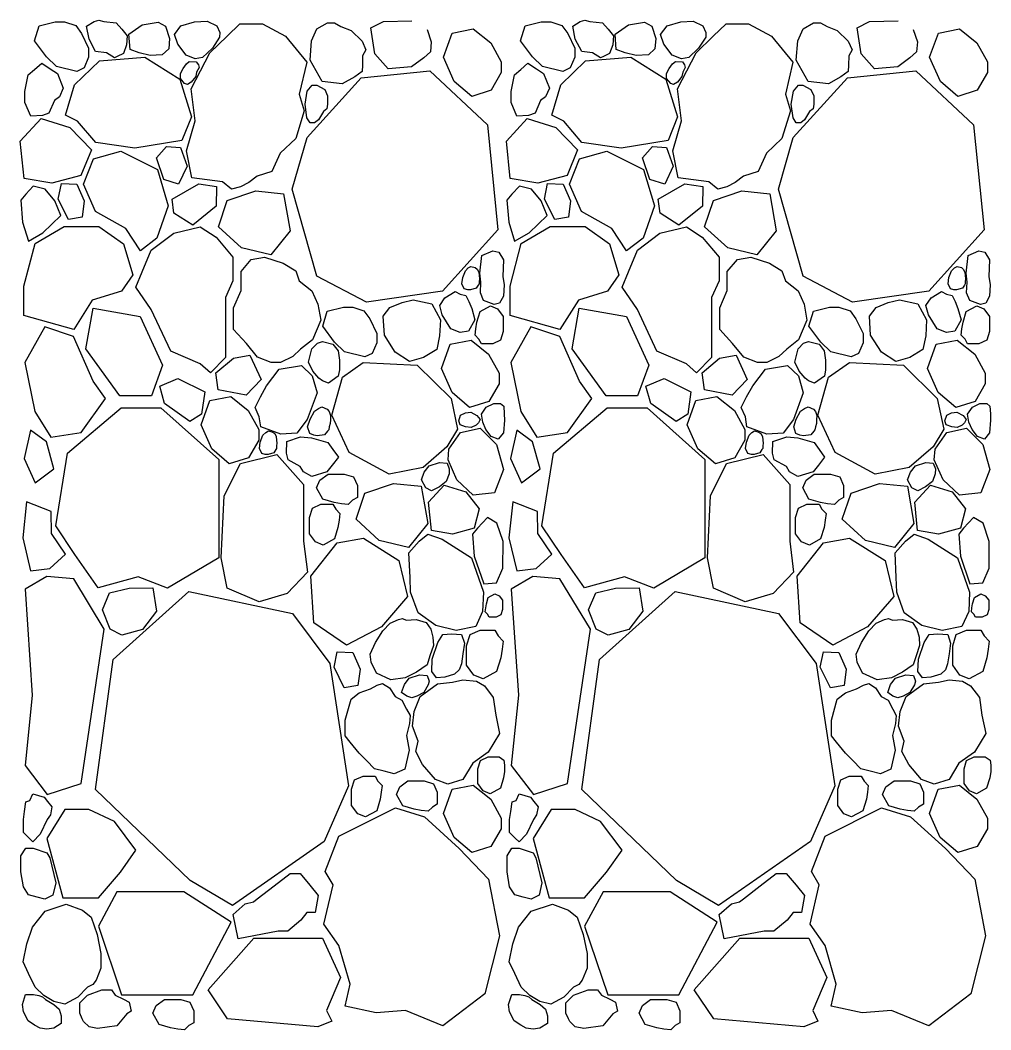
# Model space of a CAD drawing. Header units: millimetres. Extents: x 10227 to 13232, y 2 to 9351.
# Drawn here: x 11567.3 to 11743.4, y 581.3 to 764.6 of the extents above; entities that cross this region are included whole.
import ezdxf

# ---------------------------------------------------------------- set-up
doc = ezdxf.new("R2010")
doc.units = ezdxf.units.MM
doc.layers.add('RETINO', color=20, linetype='Continuous')

msp = doc.modelspace()

# ---------------------------------------------------------------- linework, layer by layer
at = {"layer": 'RETINO'}
for points in [[(11577.57, 755.27), (11573.87, 756.14), (11572.07, 757.9), (11569.9, 760.82), (11570.73, 763.55), (11573.64, 764.26), (11575.35, 764.26), (11577.38, 763.6), (11578.45, 762.15), (11579.73, 759.5), (11579.73, 757.82), (11578.89, 755.89), (11577.57, 755.27)], [(11582.96, 758.63), (11580.99, 758.87), (11579.82, 761.14), (11579.34, 763.48), (11580.71, 764.32), (11581.55, 764.56), (11582.49, 764.3), (11584.75, 764.06), (11585.76, 762.92), (11586.75, 761.72), (11586.61, 760.08), (11586.05, 758.5), (11584.92, 757.97), (11584.42, 757.75), (11582.96, 758.63)], [(11602.18, 759.47), (11600.42, 757.79), (11599.07, 757.53), (11597.4, 758.24), (11595.9, 760.2), (11595.29, 761.96), (11596.47, 763.53), (11598.95, 764.26), (11601.22, 764.4), (11602.97, 763.53), (11603.53, 762.3), (11603.5, 761.45), (11602.18, 759.47)], [(11631.67, 758.47), (11630.96, 763.17), (11633.23, 764.35), (11638.39, 764.47)], [(11665.8, 755.27), (11662.1, 756.14), (11660.3, 757.9), (11658.12, 760.82), (11658.95, 763.55), (11661.87, 764.26), (11663.58, 764.26), (11665.61, 763.6), (11666.68, 762.15), (11667.96, 759.5), (11667.96, 757.82), (11667.12, 755.89), (11665.8, 755.27)], [(11671.19, 758.63), (11669.21, 758.87), (11668.04, 761.14), (11667.57, 763.48), (11668.94, 764.32), (11669.77, 764.56), (11670.71, 764.3), (11672.98, 764.06), (11673.99, 762.92), (11674.98, 761.72), (11674.83, 760.08), (11674.28, 758.5), (11673.15, 757.97), (11672.64, 757.75), (11671.19, 758.63)], [(11690.41, 759.47), (11688.64, 757.79), (11687.3, 757.53), (11685.63, 758.24), (11684.12, 760.2), (11683.51, 761.96), (11684.7, 763.53), (11687.18, 764.26), (11689.45, 764.4), (11691.2, 763.53), (11691.76, 762.3), (11691.73, 761.45), (11690.41, 759.47)], [(11719.89, 758.47), (11719.19, 763.17), (11721.46, 764.35), (11726.61, 764.47)], [(11587.24, 759.25), (11587.05, 762), (11589.45, 763.73), (11592.37, 764.21)], [(11592.37, 764.21), (11593.68, 763.46)], [(11593.68, 763.46), (11594.43, 761.22), (11594.28, 759.38)], [(11604.03, 735.19), (11598.48, 735.96), (11597.5, 740.84), (11599.07, 746.31), (11598.34, 752.09), (11601.75, 758.62), (11604.87, 761.65), (11607.19, 763.89), (11611.25, 763.89), (11615.43, 761.65), (11619.3, 756.93), (11617.93, 751.15), (11618.84, 748.11), (11617.32, 743.09), (11614.51, 740.43), (11612.98, 737.12), (11610.34, 736.25), (11608.82, 735.1), (11607.29, 734.29), (11605.67, 733.9), (11604.03, 735.19)], [(11625.76, 752.98), (11622.08, 753.44), (11619.9, 757.31), (11620.18, 760.81), (11621.16, 762.99), (11623.08, 764.09), (11624.32, 764.07), (11625.49, 763.39), (11627.35, 762.69), (11629.34, 760.73), (11630.05, 759.15), (11629.44, 758.1), (11629.4, 756.41), (11629.37, 755.27), (11628.01, 754.27), (11625.76, 752.98)], [(11641.14, 762.89), (11641.89, 760.65), (11641.74, 758.81)], [(11652.75, 751.83), (11649.26, 750.73), (11646.07, 753.46), (11644.12, 757.83), (11645.71, 762.23), (11649.53, 762.98), (11652.7, 760.43), (11654.61, 756.98), (11654.61, 755.04), (11652.75, 751.83)], [(11675.47, 759.25), (11675.28, 762), (11677.67, 763.73), (11680.6, 764.21)], [(11680.6, 764.21), (11681.91, 763.46)], [(11681.91, 763.46), (11682.65, 761.22), (11682.5, 759.38)], [(11692.26, 735.19), (11686.7, 735.96), (11685.73, 740.84), (11687.3, 746.31), (11686.57, 752.09), (11689.97, 758.62), (11693.09, 761.65), (11695.41, 763.89), (11699.47, 763.89), (11703.65, 761.65), (11707.53, 756.93), (11706.16, 751.15), (11707.07, 748.11), (11705.55, 743.09), (11702.74, 740.43), (11701.2, 737.12), (11698.56, 736.25), (11697.04, 735.1), (11695.52, 734.29), (11693.89, 733.9), (11692.26, 735.19)], [(11713.98, 752.98), (11710.31, 753.44), (11708.13, 757.31), (11708.41, 760.81), (11709.39, 762.99), (11711.3, 764.09), (11712.55, 764.07), (11713.72, 763.39), (11715.58, 762.69), (11717.57, 760.73), (11718.28, 759.15), (11717.66, 758.1), (11717.62, 756.41), (11717.59, 755.27), (11716.24, 754.27), (11713.98, 752.98)], [(11729.37, 762.89), (11730.12, 760.65), (11729.97, 758.81)], [(11740.97, 751.83), (11737.49, 750.73), (11734.29, 753.46), (11732.35, 757.83), (11733.94, 762.23), (11737.75, 762.98), (11740.93, 760.43), (11742.84, 756.98), (11742.84, 755.04), (11740.97, 751.83)], [(11593.09, 758.3), (11590.88, 758.14), (11588.89, 758.66), (11587.24, 759.25)], [(11594.28, 759.38), (11593.09, 758.3)], [(11641.74, 758.81), (11640.55, 757.74)], [(11681.32, 758.3), (11679.1, 758.14), (11677.11, 758.66), (11675.47, 759.25)], [(11682.5, 759.38), (11681.32, 758.3)], [(11729.97, 758.81), (11728.78, 757.74)], [(11598.37, 747.04), (11596.65, 742.73), (11588.14, 741.32), (11581.01, 742.38), (11577.73, 746.22), (11575.55, 747.35), (11577.19, 752.81), (11581.7, 757.21), (11589.92, 757.85), (11596.25, 753.84), (11598.37, 747.04)], [(11599.18, 754.33), (11598.36, 753.34), (11597.65, 752.91), (11597.12, 753.09), (11596.38, 753.99), (11596.38, 754.91), (11596.87, 755.79), (11597.49, 756.61), (11598, 757.08), (11599.27, 757.03), (11599.65, 756.47), (11599.76, 756), (11599.33, 755.1), (11599.18, 754.33)], [(11640.55, 757.74), (11638.34, 756.07), (11634.08, 755.74), (11631.67, 758.47)], [(11686.6, 747.04), (11684.87, 742.73), (11676.37, 741.32), (11669.24, 742.38), (11665.95, 746.22), (11663.78, 747.35), (11665.42, 752.81), (11669.92, 757.21), (11678.14, 757.85), (11684.47, 753.84), (11686.6, 747.04)], [(11687.4, 754.33), (11686.58, 753.34), (11685.87, 752.91), (11685.35, 753.09), (11684.61, 753.99), (11684.61, 754.91), (11685.1, 755.79), (11685.71, 756.61), (11686.23, 757.08), (11687.5, 757.03), (11687.87, 756.47), (11687.99, 756), (11687.56, 755.1), (11687.4, 754.33)], [(11728.78, 757.74), (11726.57, 756.07), (11722.31, 755.74), (11719.89, 758.47)], [(11569.21, 747.15), (11568.16, 749.59), (11568.16, 751.59), (11568.76, 754.63), (11569.92, 755.63), (11571.21, 756.74), (11572.76, 755.75), (11574.06, 754.91), (11575.11, 752.23), (11574.44, 750.67), (11573.51, 749.99), (11572.51, 747.68), (11571.33, 747.27), (11569.21, 747.15)], [(11619.39, 743.25), (11629.19, 754.12), (11641.64, 755.39), (11652.1, 745.55), (11654, 726.5), (11643.97, 715.37), (11630.14, 713.37), (11621.15, 718.1), (11616.69, 733.89), (11619.39, 743.25)], [(11657.44, 747.15), (11656.39, 749.59), (11656.39, 751.59), (11656.99, 754.63), (11658.15, 755.63), (11659.44, 756.74), (11660.98, 755.75), (11662.28, 754.91), (11663.34, 752.23), (11662.66, 750.67), (11661.74, 749.99), (11660.74, 747.68), (11659.56, 747.27), (11657.44, 747.15)], [(11707.61, 743.25), (11717.42, 754.12), (11729.87, 755.39), (11740.33, 745.55), (11742.23, 726.5), (11732.19, 715.37), (11718.37, 713.37), (11709.38, 718.1), (11704.92, 733.89), (11707.61, 743.25)], [(11622.32, 747.99), (11621.44, 746.45), (11620.72, 745.93), (11619.92, 745.93), (11619.35, 746.85), (11619.01, 749.31), (11619.41, 751.68), (11620.32, 752.74), (11621.12, 752.74), (11622.58, 751.97), (11623.09, 750.8), (11623.09, 749.34), (11622.95, 748.5), (11622.32, 747.99)], [(11710.55, 747.99), (11709.66, 746.45), (11708.95, 745.93), (11708.15, 745.93), (11707.58, 746.85), (11707.24, 749.31), (11707.64, 751.68), (11708.55, 752.74), (11709.35, 752.74), (11710.81, 751.97), (11711.32, 750.8), (11711.32, 749.34), (11711.18, 748.5), (11710.55, 747.99)], [(11573.04, 734.95), (11568.02, 735.8), (11567.31, 742.61), (11571.1, 746.73), (11576.29, 745.11), (11580.25, 741), (11578.31, 736.35), (11573.04, 734.95)], [(11661.27, 734.95), (11656.25, 735.8), (11655.54, 742.61), (11659.32, 746.73), (11664.52, 745.11), (11668.47, 741), (11666.54, 736.35), (11661.27, 734.95)], [(11586.47, 726.75), (11580.95, 729.86), (11578.77, 734.81), (11580.61, 739.41), (11585.55, 740.8), (11592.22, 737.46), (11594.18, 730.89), (11592.11, 725.02), (11589.12, 722.72), (11586.47, 726.75)], [(11593.86, 741.66), (11596.37, 741.45), (11597.6, 738.08), (11596.05, 734.8), (11593.35, 735.63), (11592.03, 739.58), (11593.86, 741.66)], [(11674.7, 726.75), (11669.18, 729.86), (11666.99, 734.81), (11668.83, 739.41), (11673.78, 740.8), (11680.45, 737.46), (11682.4, 730.89), (11680.33, 725.02), (11677.34, 722.72), (11674.7, 726.75)], [(11682.08, 741.66), (11684.6, 741.45), (11685.82, 738.08), (11684.28, 734.8), (11681.58, 735.63), (11680.26, 739.58), (11682.08, 741.66)], [(11567.73, 727.9), (11568.82, 724.46), (11571.43, 725.95), (11574.69, 729.12), (11573.6, 731.78), (11571.84, 733.86), (11569.67, 734.41), (11568.32, 732.96), (11567.42, 731.87), (11567.73, 727.9)], [(11578.56, 728.79), (11576.07, 728.39), (11574.22, 732.1), (11574.79, 734.92), (11577.61, 734.77), (11578.94, 731.79), (11578.56, 728.79)], [(11595.19, 729.55), (11594.88, 732.06), (11599.71, 734.88), (11602.95, 734.38), (11602.88, 730.79), (11598.63, 727.38), (11595.19, 729.55)], [(11610.06, 733.57), (11615.12, 733.06), (11616.29, 726.31), (11612.78, 721.95), (11607.49, 723.23), (11603.27, 727.06), (11604.89, 731.83), (11610.06, 733.57)], [(11655.96, 727.9), (11657.04, 724.46), (11659.66, 725.95), (11662.91, 729.12), (11661.83, 731.78), (11660.07, 733.86), (11657.9, 734.41), (11656.54, 732.96), (11655.64, 731.87), (11655.96, 727.9)], [(11666.79, 728.79), (11664.3, 728.39), (11662.44, 732.1), (11663.02, 734.92), (11665.83, 734.77), (11667.17, 731.79), (11666.79, 728.79)], [(11683.42, 729.55), (11683.11, 732.06), (11687.93, 734.88), (11691.17, 734.38), (11691.11, 730.79), (11686.86, 727.38), (11683.42, 729.55)], [(11698.28, 733.57), (11703.35, 733.06), (11704.51, 726.31), (11701.01, 721.95), (11695.71, 723.23), (11691.5, 727.06), (11693.12, 731.83), (11698.28, 733.57)], [(11580.37, 713.75), (11577.04, 708.43), (11567.98, 710.96), (11567.98, 716.27), (11570.02, 724.05), (11575.27, 727.12), (11581.6, 727.12), (11586.03, 723.98), (11587.73, 718.32), (11585.69, 715.39), (11580.37, 713.75)], [(11599.99, 702.18), (11594.62, 704.5), (11591.09, 712.06), (11588.3, 716.07), (11589.45, 718.87), (11591.09, 722.82), (11595.17, 725.88), (11599.99, 727.04), (11602.85, 725.2), (11605.91, 721.52), (11605.91, 717.23), (11604.55, 714.24), (11604.55, 711.24), (11604.55, 706.27), (11604.55, 703.34), (11601.83, 700.55), (11599.99, 702.18)], [(11668.6, 713.75), (11665.26, 708.43), (11656.2, 710.96), (11656.2, 716.27), (11658.25, 724.05), (11663.49, 727.12), (11669.83, 727.12), (11674.25, 723.98), (11675.96, 718.32), (11673.91, 715.39), (11668.6, 713.75)], [(11688.22, 702.18), (11682.85, 704.5), (11679.31, 712.06), (11676.52, 716.07), (11677.68, 718.87), (11679.32, 722.82), (11683.39, 725.88), (11688.22, 727.04), (11691.08, 725.2), (11694.14, 721.52), (11694.14, 717.23), (11692.78, 714.24), (11692.78, 711.24), (11692.78, 706.27), (11692.78, 703.34), (11690.06, 700.55), (11688.22, 702.18)], [(11655.11, 716.55), (11654.99, 714.47), (11654.3, 713.17), (11653.33, 712.98), (11651.41, 713.68), (11650.82, 715.08), (11650.91, 717.01), (11650.73, 718.66), (11651.09, 721.82), (11653.07, 722.72), (11654.14, 722.44), (11655, 721.07), (11654.89, 718.03), (11655.11, 716.55)], [(11743.33, 716.55), (11743.22, 714.47), (11742.52, 713.17), (11741.56, 712.98), (11739.63, 713.68), (11739.05, 715.08), (11739.13, 717.01), (11738.95, 718.66), (11739.31, 721.82), (11741.29, 722.72), (11742.37, 722.44), (11743.23, 721.07), (11743.11, 718.03), (11743.33, 716.55)], [(11620.35, 706.53), (11618.18, 704.83), (11616.77, 703.54), (11614.55, 702.45), (11612.86, 702.45), (11610.4, 703.38), (11608.35, 705.87), (11606.03, 708.4), (11606.03, 712.34), (11607.38, 715.51), (11607.38, 718.94), (11609.25, 721.14), (11611.64, 721.57), (11615.04, 720.47), (11617.31, 719.08), (11617.96, 717.24), (11620.25, 715.44), (11621.35, 713.03), (11621.84, 710.13), (11620.35, 706.53)], [(11708.57, 706.53), (11706.41, 704.83), (11705, 703.54), (11702.78, 702.45), (11701.09, 702.45), (11698.63, 703.38), (11696.58, 705.87), (11694.25, 708.4), (11694.25, 712.34), (11695.61, 715.51), (11695.61, 718.94), (11697.48, 721.14), (11699.87, 721.57), (11703.27, 720.47), (11705.53, 719.08), (11706.19, 717.24), (11708.47, 715.44), (11709.57, 713.03), (11710.06, 710.13), (11708.57, 706.53)], [(11650.07, 715.89), (11649.03, 715.6), (11648.53, 715.6), (11647.89, 715.77), (11647.45, 716.69), (11647.62, 717.84), (11648.09, 719.09), (11648.6, 719.58), (11649.09, 719.86), (11649.89, 719.65), (11650.23, 719.38), (11650.51, 718.82), (11650.58, 718.2), (11650.65, 717.64), (11650.58, 717.15), (11650.58, 716.69), (11650.42, 716.46), (11650.07, 715.89)], [(11738.3, 715.89), (11737.25, 715.6), (11736.75, 715.6), (11736.12, 715.77), (11735.68, 716.69), (11735.85, 717.84), (11736.31, 719.09), (11736.83, 719.58), (11737.32, 719.86), (11738.12, 719.65), (11738.46, 719.38), (11738.74, 718.82), (11738.8, 718.2), (11738.88, 717.64), (11738.8, 717.15), (11738.8, 716.69), (11738.65, 716.46), (11738.3, 715.89)], [(11649.25, 712.25), (11649.82, 710.16), (11648.69, 708.12), (11647.18, 707.88), (11645.47, 708.55), (11643.9, 711.06), (11643.45, 712.76), (11644.39, 714.16), (11646.25, 715.33), (11647.15, 714.84), (11648.2, 714.58), (11648.74, 713.47), (11649.25, 712.25)], [(11737.48, 712.25), (11738.05, 710.16), (11736.92, 708.12), (11735.41, 707.88), (11733.7, 708.55), (11732.13, 711.06), (11731.67, 712.76), (11732.61, 714.16), (11734.47, 715.33), (11735.38, 714.84), (11736.43, 714.58), (11736.97, 713.47), (11737.48, 712.25)], [(11635.37, 704.32), (11633.4, 707.41), (11633.19, 710.81), (11634.39, 712.4), (11636.61, 713.31), (11638.65, 713.78), (11641.99, 713.08), (11643.56, 710.17), (11643.41, 707.26), (11642.89, 704.81), (11640.52, 703.35), (11637.97, 702.61), (11635.37, 704.32)], [(11723.6, 704.32), (11721.63, 707.41), (11721.41, 710.81), (11722.62, 712.4), (11724.84, 713.31), (11726.88, 713.78), (11730.21, 713.08), (11731.79, 710.17), (11731.64, 707.26), (11731.12, 704.81), (11728.74, 703.35), (11726.19, 702.61), (11723.6, 704.32)], [(11591.14, 696.4), (11585.41, 696.4), (11579.24, 704.93), (11580.54, 712.29), (11589.08, 710.78), (11593.16, 701.96)], [(11629.88, 703.45), (11626.18, 704.33), (11624.37, 706.09), (11622.2, 709.01), (11623.03, 711.74), (11625.95, 712.44), (11627.66, 712.44), (11629.68, 711.79), (11630.76, 710.34), (11632.04, 707.69), (11632.04, 706.01), (11631.2, 704.08), (11629.88, 703.45)], [(11650.17, 709.72), (11650.76, 711.65), (11652.65, 712.69), (11653.95, 712.14), (11654.96, 710.77), (11654.96, 708.02), (11654.48, 706.46), (11653.05, 705.82), (11651.02, 705.82), (11650.54, 706.65), (11649.85, 707.37), (11649.97, 708.51), (11650.17, 709.72)], [(11679.36, 696.4), (11673.64, 696.4), (11667.46, 704.93), (11668.76, 712.29), (11677.31, 710.78), (11681.39, 701.96)], [(11718.1, 703.45), (11714.4, 704.33), (11712.6, 706.09), (11710.43, 709.01), (11711.26, 711.74), (11714.17, 712.44), (11715.89, 712.44), (11717.91, 711.79), (11718.98, 710.34), (11720.27, 707.69), (11720.27, 706.01), (11719.42, 704.08), (11718.1, 703.45)], [(11738.4, 709.72), (11738.98, 711.65), (11740.88, 712.69), (11742.18, 712.14), (11743.19, 710.77), (11743.19, 708.02), (11742.71, 706.46), (11741.28, 705.82), (11739.24, 705.82), (11738.77, 706.65), (11738.08, 707.37), (11738.2, 708.51), (11738.4, 709.72)], [(11578.37, 689.69), (11582.8, 695.87), (11580.58, 699.05), (11576.98, 707.17), (11571.75, 708.91), (11568.15, 702.41), (11569.95, 693.51)], [(11666.6, 689.69), (11671.03, 695.87), (11668.81, 699.05), (11665.21, 707.17), (11659.98, 708.91), (11656.37, 702.41), (11658.17, 693.51)], [(11619.65, 702.5), (11620.23, 704.88), (11621.25, 705.94), (11622.15, 706.22), (11624.06, 705.76), (11624.99, 704.51), (11625.23, 702.82), (11625.24, 701.09), (11625.02, 699.92), (11623.24, 698.7), (11622.16, 699.07), (11621.53, 699.6), (11620.41, 700.83), (11619.65, 702.5)], [(11652.36, 695.35), (11648.87, 694.25), (11645.68, 696.99), (11643.74, 701.35), (11645.32, 705.76), (11649.14, 706.5), (11652.32, 703.95), (11654.22, 700.51), (11654.22, 698.56), (11652.36, 695.35)], [(11707.88, 702.5), (11708.46, 704.88), (11709.48, 705.94), (11710.38, 706.22), (11712.28, 705.76), (11713.22, 704.51), (11713.46, 702.82), (11713.46, 701.09), (11713.24, 699.92), (11711.47, 698.7), (11710.39, 699.07), (11709.75, 699.6), (11708.64, 700.83), (11707.88, 702.5)], [(11740.59, 695.35), (11737.1, 694.25), (11733.9, 696.99), (11731.96, 701.35), (11733.55, 705.76), (11737.36, 706.5), (11740.54, 703.95), (11742.45, 700.51), (11742.45, 698.56), (11740.59, 695.35)], [(11593.16, 701.96), (11591.14, 696.4)], [(11608.98, 703.75), (11611.01, 699.35), (11608.29, 696.5), (11603.23, 697.45), (11602.81, 700.54), (11606.01, 703.22), (11608.98, 703.75)], [(11625.77, 699.74), (11629.56, 702.43), (11639.37, 701.93), (11645.51, 695.86), (11646.69, 690.32), (11644.76, 687.09), (11640.42, 683.39), (11634.24, 682.15), (11626.99, 686.07), (11623.85, 692.88), (11625.77, 699.74)], [(11681.39, 701.96), (11679.36, 696.4)], [(11697.21, 703.75), (11699.24, 699.35), (11696.51, 696.5), (11691.46, 697.45), (11691.04, 700.54), (11694.23, 703.22), (11697.21, 703.75)], [(11713.99, 699.74), (11717.79, 702.43), (11727.6, 701.93), (11733.74, 695.86), (11734.92, 690.32), (11732.99, 687.09), (11728.64, 683.39), (11722.47, 682.15), (11715.22, 686.07), (11712.08, 692.88), (11713.99, 699.74)], [(11612.02, 698.21), (11614.32, 701.23), (11618.35, 701.85), (11620.3, 700.01), (11621.19, 696.93), (11619.4, 692.07), (11617.53, 689.62), (11614.58, 689.43), (11610.98, 690.76), (11610.68, 692.53), (11609.92, 694.26), (11610.89, 696.2), (11612.02, 698.21)], [(11700.25, 698.21), (11702.55, 701.23), (11706.58, 701.85), (11708.52, 700.01), (11709.42, 696.93), (11707.62, 692.07), (11705.75, 689.62), (11702.81, 689.43), (11699.2, 690.76), (11698.91, 692.53), (11698.15, 694.26), (11699.12, 696.2), (11700.25, 698.21)], [(11600.24, 693.05), (11598.09, 691.73), (11593.52, 694.95), (11592.64, 698.11), (11595.93, 699.53), (11600.79, 697.08), (11600.24, 693.05)], [(11688.47, 693.05), (11686.32, 691.73), (11681.75, 694.95), (11680.87, 698.11), (11684.16, 699.53), (11689.02, 697.08), (11688.47, 693.05)], [(11608.74, 685.12), (11605.26, 684.02), (11602.06, 686.76), (11600.12, 691.12), (11601.71, 695.53), (11605.52, 696.27), (11608.7, 693.72), (11610.61, 690.28), (11610.61, 688.33), (11608.74, 685.12)], [(11655, 689.63), (11654.06, 688.48), (11652.78, 688.98), (11651.83, 690.28), (11651.25, 691.62), (11651.01, 693.02), (11651.87, 694.29), (11653.23, 694.96), (11654.48, 694.96), (11655.06, 694.47), (11655.15, 693.08), (11655.19, 691.97), (11655, 689.63)], [(11696.97, 685.12), (11693.48, 684.02), (11690.29, 686.76), (11688.35, 691.12), (11689.94, 695.53), (11693.75, 696.27), (11696.93, 693.72), (11698.83, 690.28), (11698.83, 688.33), (11696.97, 685.12)], [(11743.22, 689.63), (11742.29, 688.48), (11741.01, 688.98), (11740.05, 690.28), (11739.47, 691.62), (11739.23, 693.02), (11740.1, 694.29), (11741.46, 694.96), (11742.71, 694.96), (11743.29, 694.47), (11743.38, 693.08), (11743.41, 691.97), (11743.22, 689.63)], [(11569.95, 693.51), (11572.86, 688.87)], [(11581.47, 661.51), (11577.24, 667.54), (11573.77, 672.77), (11575.87, 685.94), (11585.62, 694.18), (11592.86, 694.18), (11603.33, 684.81), (11603.33, 666.98), (11594.07, 661.44), (11588.74, 663.51), (11581.47, 661.51)], [(11622.54, 689.3), (11621.21, 689.13), (11620.59, 689.22), (11619.85, 689.56), (11619.47, 690.77), (11619.9, 692.15), (11620.7, 693.6), (11621.42, 694.1), (11622.07, 694.36), (11623.02, 693.94), (11623.38, 693.55), (11623.63, 692.81), (11623.59, 692.04), (11623.58, 691.34), (11623.4, 690.75), (11623.31, 690.18), (11623.08, 689.94), (11622.54, 689.3)], [(11649.14, 690.64), (11648.12, 690.77), (11647.14, 691.12), (11646.91, 691.85), (11647.22, 692.87), (11648.12, 693.28), (11649.06, 693.39), (11650.2, 692.79), (11650.76, 692.09), (11650.47, 691.45), (11650.03, 691.03), (11649.14, 690.64)], [(11658.17, 693.51), (11661.09, 688.87)], [(11669.7, 661.51), (11665.47, 667.54), (11662, 672.77), (11664.1, 685.94), (11673.84, 694.18), (11681.09, 694.18), (11691.55, 684.81), (11691.55, 666.98), (11682.3, 661.44), (11676.96, 663.51), (11669.7, 661.51)], [(11710.77, 689.3), (11709.43, 689.13), (11708.82, 689.22), (11708.07, 689.56), (11707.7, 690.77), (11708.12, 692.15), (11708.93, 693.6), (11709.65, 694.1), (11710.3, 694.36), (11711.24, 693.94), (11711.61, 693.55), (11711.85, 692.81), (11711.82, 692.04), (11711.8, 691.34), (11711.62, 690.75), (11711.54, 690.18), (11711.31, 689.94), (11710.77, 689.3)], [(11737.36, 690.64), (11736.35, 690.77), (11735.37, 691.12), (11735.13, 691.85), (11735.45, 692.87), (11736.34, 693.28), (11737.29, 693.39), (11738.43, 692.79), (11738.99, 692.09), (11738.7, 691.45), (11738.26, 691.03), (11737.36, 690.64)], [(11570.05, 680.56), (11573.44, 683.15), (11572.07, 688.02), (11569.19, 690.15), (11568.03, 684.97), (11570.05, 680.56)], [(11572.86, 688.87), (11578.37, 689.69)], [(11613.33, 686.03), (11612.28, 685.73), (11611.78, 685.73), (11611.15, 685.91), (11610.71, 686.83), (11610.88, 687.98), (11611.35, 689.23), (11611.86, 689.71), (11612.35, 690), (11613.15, 689.78), (11613.49, 689.52), (11613.77, 688.96), (11613.83, 688.34), (11613.91, 687.78), (11613.83, 687.28), (11613.83, 686.83), (11613.68, 686.6), (11613.33, 686.03)], [(11647.24, 689.71), (11650.81, 690.52), (11653.77, 687.52), (11655.04, 683.01), (11653.39, 678.75), (11649.52, 678.33), (11646.57, 681.13), (11644.96, 684.73), (11645.12, 686.67), (11647.24, 689.71)], [(11658.27, 680.56), (11661.67, 683.15), (11660.29, 688.02), (11657.42, 690.15), (11656.26, 684.97), (11658.27, 680.56)], [(11661.09, 688.87), (11666.6, 689.69)], [(11701.55, 686.03), (11700.51, 685.73), (11700.01, 685.73), (11699.38, 685.91), (11698.93, 686.83), (11699.11, 687.98), (11699.57, 689.23), (11700.09, 689.71), (11700.57, 690), (11701.37, 689.78), (11701.71, 689.52), (11701.99, 688.96), (11702.06, 688.34), (11702.13, 687.78), (11702.06, 687.28), (11702.06, 686.83), (11701.91, 686.6), (11701.55, 686.03)], [(11735.47, 689.71), (11739.04, 690.52), (11741.99, 687.52), (11743.26, 683.01), (11741.61, 678.75), (11737.75, 678.33), (11734.8, 681.13), (11733.18, 684.73), (11733.35, 686.67), (11735.47, 689.71)], [(11615.67, 688.07), (11618.19, 688.9), (11620.18, 688.73), (11623.16, 687.87), (11624.05, 686.62), (11625.05, 685.24), (11623.92, 683.79), (11622.98, 682.57), (11620.21, 681.75), (11618.72, 682.56), (11618.12, 683.54), (11615.91, 684.73), (11615.61, 685.95), (11615.67, 688.07)], [(11703.89, 688.07), (11706.42, 688.9), (11708.41, 688.73), (11711.38, 687.87), (11712.28, 686.62), (11713.28, 685.24), (11712.15, 683.79), (11711.2, 682.57), (11708.44, 681.75), (11706.94, 682.56), (11706.35, 683.54), (11704.14, 684.73), (11703.83, 685.95), (11703.89, 688.07)], [(11610.67, 658.96), (11604.87, 661.43), (11603.79, 666.99), (11604.33, 678.22), (11607.27, 684.09), (11613.91, 685.72), (11618.72, 680.25), (11618.72, 669.97), (11619.45, 664.39), (11615.73, 660.51), (11610.67, 658.96)], [(11698.89, 658.96), (11693.1, 661.43), (11692.02, 666.99), (11692.56, 678.22), (11695.49, 684.09), (11702.14, 685.72), (11706.95, 680.25), (11706.95, 669.97), (11707.67, 664.39), (11703.95, 660.51), (11698.89, 658.96)], [(11644.62, 680.81), (11643.4, 679.83), (11641.95, 679.14), (11640.91, 679.66), (11640.13, 681.1), (11640.63, 682.52), (11641.52, 683.67), (11643.4, 684.28), (11644.77, 684.15), (11645.15, 683.15), (11645.15, 682.22), (11644.62, 680.81)], [(11732.85, 680.81), (11731.62, 679.83), (11730.18, 679.14), (11729.14, 679.66), (11728.35, 681.1), (11728.86, 682.52), (11729.75, 683.67), (11731.63, 684.28), (11733, 684.15), (11733.38, 683.15), (11733.37, 682.22), (11732.85, 680.81)], [(11624.3, 677), (11622.22, 677.64), (11621.1, 679.68), (11621.7, 681.08), (11623.17, 682.17), (11626.13, 682.17), (11627.81, 681.65), (11628.5, 680.11), (11628.5, 677.92), (11627.61, 677.41), (11626.83, 676.66), (11625.6, 676.79), (11624.3, 677)], [(11712.53, 677), (11710.45, 677.64), (11709.32, 679.68), (11709.92, 681.08), (11711.4, 682.17), (11714.35, 682.17), (11716.04, 681.65), (11716.73, 680.11), (11716.73, 677.92), (11715.84, 677.41), (11715.06, 676.66), (11713.83, 676.79), (11712.53, 677)], [(11635.03, 680.47), (11640.1, 679.96), (11641.26, 673.21), (11637.76, 668.85), (11632.46, 670.13), (11628.25, 673.96), (11629.87, 678.73), (11635.03, 680.47)], [(11645.74, 671.29), (11641.95, 671.93), (11641.41, 677.08), (11644.27, 680.18), (11648.2, 678.96), (11650.61, 675.86), (11649.72, 672.35), (11645.74, 671.29)], [(11723.26, 680.47), (11728.33, 679.96), (11729.49, 673.21), (11725.98, 668.85), (11720.69, 670.13), (11716.47, 673.96), (11718.09, 678.73), (11723.26, 680.47)], [(11733.97, 671.29), (11730.17, 671.93), (11729.64, 677.08), (11732.5, 680.18), (11736.42, 678.96), (11738.84, 675.86), (11737.95, 672.35), (11733.97, 671.29)], [(11573.02, 671.36), (11572.95, 675.37), (11568.45, 677.1), (11567.76, 670.6), (11569.2, 664.63)], [(11624.97, 672.47), (11624.34, 670.4), (11622.3, 669.27), (11620.9, 669.87), (11619.81, 671.35), (11619.81, 674.3), (11620.33, 675.99), (11621.87, 676.68), (11624.06, 676.68), (11624.57, 675.79), (11625.32, 675.01), (11625.19, 673.78), (11624.97, 672.47)], [(11661.25, 671.36), (11661.18, 675.37), (11656.68, 677.1), (11655.98, 670.6), (11657.42, 664.63)], [(11713.2, 672.47), (11712.57, 670.4), (11710.53, 669.27), (11709.12, 669.87), (11708.03, 671.35), (11708.03, 674.3), (11708.55, 675.99), (11710.09, 676.68), (11712.29, 676.68), (11712.8, 675.79), (11713.55, 675.01), (11713.41, 673.78), (11713.2, 672.47)], [(11649.71, 667.28), (11651.43, 662.23), (11653.75, 662.44), (11654.92, 665.06), (11654.93, 669.95), (11653.82, 673.25), (11652.1, 674.27), (11650.3, 672.34), (11649.4, 671.25), (11649.71, 667.28)], [(11737.94, 667.28), (11739.66, 662.23), (11741.98, 662.44), (11743.15, 665.06), (11743.16, 669.95), (11742.05, 673.25), (11740.33, 674.27), (11738.52, 672.34), (11737.62, 671.25), (11737.94, 667.28)], [(11572.71, 665.05), (11575.55, 667.63), (11573.02, 671.36)], [(11638.07, 663.42), (11637.83, 667.85), (11639.72, 669.99), (11641.29, 671.25), (11643.86, 670.35), (11649.19, 666.94), (11651.36, 660.74), (11651.23, 657.22), (11649.99, 654.47), (11646.4, 653.76), (11642.71, 654.69), (11639.51, 657), (11638.15, 660.75), (11638.07, 663.42)], [(11660.94, 665.05), (11663.78, 667.63), (11661.25, 671.36)], [(11726.29, 663.42), (11726.06, 667.85), (11727.95, 669.99), (11729.52, 671.25), (11732.09, 670.35), (11737.41, 666.94), (11739.59, 660.74), (11739.46, 657.22), (11738.21, 654.47), (11734.62, 653.76), (11730.94, 654.69), (11727.74, 657), (11726.37, 660.75), (11726.29, 663.42)], [(11620.06, 663.61), (11624.86, 669.71), (11629.61, 670.51)], [(11629.61, 670.51), (11636.02, 666.48), (11637.6, 659.93)], [(11708.28, 663.61), (11713.09, 669.71), (11717.83, 670.51)], [(11717.83, 670.51), (11724.25, 666.48), (11725.83, 659.93)], [(11572.23, 623.98), (11578.39, 626.01), (11582.55, 654.03), (11577.03, 663.14), (11572.13, 663.59), (11568.2, 661.3), (11569.48, 642.03)], [(11569.2, 664.63), (11572.71, 665.05)], [(11637.6, 659.93), (11632.85, 654.44), (11626.52, 651.14), (11620.6, 655.14), (11620.06, 663.61)], [(11660.46, 623.98), (11666.61, 626.01), (11670.78, 654.03), (11665.26, 663.14), (11660.36, 663.59), (11656.43, 661.3), (11657.71, 642.03)], [(11657.42, 664.63), (11660.94, 665.05)], [(11725.83, 659.93), (11721.08, 654.44), (11714.75, 651.14), (11708.83, 655.14), (11708.28, 663.61)], [(11622.49, 615.49), (11605.83, 603.84), (11598.16, 608.42), (11581, 624.91), (11584.2, 648.51), (11597.93, 660.88), (11616.71, 656.85), (11623.5, 647.8), (11626.9, 625.6), (11622.49, 615.49)], [(11583.61, 654), (11582.23, 657.53), (11583.54, 660.63)], [(11583.54, 660.63), (11587.08, 661.43), (11591.4, 661.49), (11592.07, 657.31), (11589.5, 653.94)], [(11651.9, 658.61), (11652.26, 659.79), (11653.42, 660.43), (11654.22, 660.09), (11654.84, 659.25), (11654.84, 657.56), (11654.55, 656.6), (11653.67, 656.21), (11652.42, 656.21), (11652.13, 656.72), (11651.7, 657.16), (11651.78, 657.86), (11651.9, 658.61)], [(11710.72, 615.49), (11694.06, 603.84), (11686.39, 608.42), (11669.23, 624.91), (11672.43, 648.51), (11686.16, 660.88), (11704.94, 656.85), (11711.73, 647.8), (11715.12, 625.6), (11710.72, 615.49)], [(11671.84, 654), (11670.46, 657.53), (11671.77, 660.63)], [(11671.77, 660.63), (11675.31, 661.43), (11679.62, 661.49), (11680.3, 657.31), (11677.73, 653.94)], [(11740.13, 658.61), (11740.49, 659.79), (11741.65, 660.43), (11742.45, 660.09), (11743.07, 659.25), (11743.07, 657.56), (11742.77, 656.6), (11741.9, 656.21), (11740.65, 656.21), (11740.36, 656.72), (11739.93, 657.16), (11740.01, 657.86), (11740.13, 658.61)], [(11637.38, 655.67), (11639.18, 655.75), (11641, 655.24), (11641.81, 654.02), (11642.22, 652.57), (11642.3, 651.02), (11641.67, 649.15), (11641.15, 647.57), (11639.2, 646.23), (11637.17, 645.17), (11634.57, 644.8), (11631.95, 646.04), (11630.97, 648.03), (11630.79, 649.47), (11631.79, 651.62), (11633.11, 653.74), (11634.42, 655.12), (11635.96, 655.8), (11636.66, 655.93), (11637.38, 655.67)], [(11725.6, 655.67), (11727.41, 655.75), (11729.23, 655.24), (11730.04, 654.02), (11730.45, 652.57), (11730.52, 651.02), (11729.9, 649.15), (11729.37, 647.57), (11727.43, 646.23), (11725.4, 645.17), (11722.8, 644.8), (11720.18, 646.04), (11719.19, 648.03), (11719.02, 649.47), (11720.01, 651.62), (11721.33, 653.74), (11722.65, 655.12), (11724.18, 655.8), (11724.88, 655.93), (11725.6, 655.67)], [(11589.5, 653.94), (11585.76, 652.92), (11583.61, 654)], [(11646.15, 645.86), (11644.35, 645.31), (11642.84, 645.2), (11641.99, 646.31), (11642.09, 648.57), (11643.12, 651.61), (11644.03, 653.03), (11645.59, 653.16), (11647.4, 653.07), (11647.93, 651.49), (11647.65, 649.55), (11647.38, 647.75), (11646.99, 646.61), (11646.15, 645.86)], [(11654.51, 648.81), (11653.76, 646.32), (11651.31, 644.97), (11649.62, 645.69), (11648.31, 647.46), (11648.31, 651.01), (11648.94, 653.03), (11650.79, 653.85), (11653.42, 653.85), (11654.03, 652.78), (11654.93, 651.85), (11654.77, 650.37), (11654.51, 648.81)], [(11677.73, 653.94), (11673.98, 652.92), (11671.84, 654)], [(11734.38, 645.86), (11732.57, 645.31), (11731.06, 645.2), (11730.22, 646.31), (11730.32, 648.57), (11731.35, 651.61), (11732.26, 653.03), (11733.81, 653.16), (11735.63, 653.07), (11736.16, 651.49), (11735.88, 649.55), (11735.61, 647.75), (11735.22, 646.61), (11734.38, 645.86)], [(11742.74, 648.81), (11741.98, 646.32), (11739.54, 644.97), (11737.85, 645.69), (11736.54, 647.46), (11736.54, 651.01), (11737.16, 653.03), (11739.01, 653.85), (11741.64, 653.85), (11742.26, 652.78), (11743.16, 651.85), (11742.99, 650.37), (11742.74, 648.81)], [(11628.61, 643.77), (11626.12, 643.37), (11624.26, 647.09), (11624.83, 649.9), (11627.65, 649.75), (11628.98, 646.77), (11628.61, 643.77)], [(11716.83, 643.77), (11714.34, 643.37), (11712.49, 647.09), (11713.06, 649.9), (11715.88, 649.75), (11717.21, 646.77), (11716.83, 643.77)], [(11640.54, 642.52), (11639.31, 641.84), (11638.35, 641.54), (11637.45, 641.87), (11636.52, 642.53), (11637.03, 643.95), (11637.92, 645.1), (11639.79, 645.7), (11641.17, 645.58), (11641.55, 644.58), (11641.35, 643.89), (11640.54, 642.52)], [(11728.77, 642.52), (11727.54, 641.84), (11726.58, 641.54), (11725.67, 641.87), (11724.75, 642.53), (11725.25, 643.95), (11726.15, 645.1), (11728.02, 645.7), (11729.39, 645.58), (11729.77, 644.58), (11729.57, 643.89), (11728.77, 642.52)], [(11637.89, 632.07), (11637.09, 628.61), (11635.2, 627.75), (11633.35, 628.23), (11631.61, 628.69), (11630.16, 630.17), (11628.83, 631.52), (11627.19, 633.53), (11626.3, 634.63), (11626.3, 637.5), (11627.36, 641.32), (11628.85, 642.47), (11630.86, 643.16), (11632.11, 643.85), (11633.08, 644.15), (11634.31, 643.39), (11635.33, 641.81), (11636.58, 641.13), (11637.44, 639.49), (11638.06, 638.32), (11637.94, 636.91), (11637.39, 634.73), (11637.89, 632.07)], [(11643.02, 644.09), (11645.75, 644.42), (11647.63, 644.79), (11650.09, 644.57), (11651.54, 643.7), (11653.16, 641.63), (11653.61, 638.43), (11654.29, 635.07), (11652.24, 631.69), (11649.44, 629.69), (11647.66, 626.75), (11644.92, 625.85), (11642.66, 626.72), (11640.32, 629.42), (11639.11, 631.79), (11639.5, 633.7), (11638.48, 636.42), (11638.79, 639.06), (11639.88, 641.79), (11643.02, 644.09)], [(11726.11, 632.07), (11725.32, 628.61), (11723.42, 627.75), (11721.57, 628.23), (11719.84, 628.69), (11718.39, 630.17), (11717.06, 631.52), (11715.42, 633.53), (11714.53, 634.63), (11714.53, 637.5), (11715.59, 641.32), (11717.08, 642.47), (11719.09, 643.16), (11720.34, 643.85), (11721.31, 644.15), (11722.53, 643.39), (11723.56, 641.81), (11724.8, 641.13), (11725.67, 639.49), (11726.28, 638.32), (11726.16, 636.91), (11725.62, 634.73), (11726.11, 632.07)], [(11731.24, 644.09), (11733.98, 644.42), (11735.86, 644.79), (11738.32, 644.57), (11739.76, 643.7), (11741.38, 641.63), (11741.84, 638.43), (11742.52, 635.07), (11740.47, 631.69), (11737.67, 629.69), (11735.89, 626.75), (11733.15, 625.85), (11730.88, 626.72), (11728.55, 629.42), (11727.33, 631.79), (11727.73, 633.7), (11726.71, 636.42), (11727.02, 639.06), (11728.1, 641.79), (11731.24, 644.09)], [(11569.48, 642.03), (11568.2, 629.27)], [(11657.71, 642.03), (11656.43, 629.27)], [(11655.02, 627.03), (11654.45, 625.16), (11652.61, 624.15), (11651.35, 624.69), (11650.37, 626.02), (11650.37, 628.68), (11650.83, 630.19), (11652.22, 630.81), (11654.2, 630.81), (11655.07, 630.25), (11655.22, 629.31), (11655.21, 628.2), (11655.02, 627.03)], [(11743.24, 627.03), (11742.67, 625.16), (11740.84, 624.15), (11739.57, 624.69), (11738.59, 626.02), (11738.59, 628.68), (11739.06, 630.19), (11740.45, 630.81), (11742.42, 630.81), (11743.3, 630.25), (11743.44, 629.31), (11743.43, 628.2), (11743.24, 627.03)], [(11568.2, 629.27), (11572.23, 623.98)], [(11656.43, 629.27), (11660.46, 623.98)], [(11632.63, 623.13), (11632, 621.05), (11629.96, 619.92), (11628.55, 620.52), (11627.46, 622), (11627.46, 624.96), (11627.98, 626.64), (11629.52, 627.33), (11631.72, 627.33), (11632.23, 626.44), (11632.97, 625.66), (11632.84, 624.43), (11632.63, 623.13)], [(11720.86, 623.13), (11720.22, 621.05), (11718.18, 619.92), (11716.78, 620.52), (11715.69, 622), (11715.69, 624.96), (11716.21, 626.64), (11717.75, 627.33), (11719.94, 627.33), (11720.45, 626.44), (11721.2, 625.66), (11721.07, 624.43), (11720.86, 623.13)], [(11638.79, 621.31), (11636.72, 621.95), (11635.59, 623.98), (11636.19, 625.39), (11637.67, 626.48), (11640.62, 626.48), (11642.31, 625.96), (11643, 624.42), (11643, 622.23), (11642.11, 621.72), (11641.33, 620.97), (11640.1, 621.1), (11638.79, 621.31)], [(11652.73, 614.57), (11649.25, 613.46), (11646.05, 616.2), (11644.11, 620.57), (11645.7, 624.97), (11649.51, 625.71), (11652.69, 623.17), (11654.6, 619.72), (11654.6, 617.78), (11652.73, 614.57)], [(11727.02, 621.31), (11724.95, 621.95), (11723.82, 623.98), (11724.42, 625.39), (11725.9, 626.48), (11728.85, 626.48), (11730.54, 625.96), (11731.22, 624.42), (11731.22, 622.23), (11730.33, 621.72), (11729.55, 620.97), (11728.32, 621.1), (11727.02, 621.31)], [(11740.96, 614.57), (11737.47, 613.46), (11734.28, 616.2), (11732.33, 620.57), (11733.92, 624.97), (11737.74, 625.71), (11740.92, 623.17), (11742.82, 619.72), (11742.82, 617.78), (11740.96, 614.57)], [(11572.2, 619.47), (11570.94, 616.8), (11569.63, 615.4), (11568.92, 616.09), (11567.88, 617.08), (11567.88, 619.45), (11568.1, 620.89), (11568.36, 622.69), (11569.08, 622.9), (11569.63, 624.14), (11571.67, 623.49), (11572.28, 622.73), (11573.07, 621.75), (11572.78, 620.31), (11572.2, 619.47)], [(11660.43, 619.47), (11659.17, 616.8), (11657.86, 615.4), (11657.14, 616.09), (11656.11, 617.08), (11656.11, 619.45), (11656.32, 620.89), (11656.59, 622.69), (11657.31, 622.9), (11657.86, 624.14), (11659.9, 623.49), (11660.51, 622.73), (11661.29, 621.75), (11661.01, 620.31), (11660.43, 619.47)], [(11631.89, 584.35), (11626.28, 585.6), (11627.17, 589.6), (11625.14, 596.57), (11622.42, 600.44), (11624.08, 607.63), (11622.68, 610), (11625.14, 616.41), (11635.39, 621.59), (11640.65, 619.92), (11646.99, 614.23), (11652.32, 608.61), (11654.29, 598.36), (11651.62, 587.83), (11644, 582.01), (11637.21, 584.79), (11631.89, 584.35)], [(11720.12, 584.35), (11714.5, 585.6), (11715.39, 589.6), (11713.36, 596.57), (11710.64, 600.44), (11712.31, 607.63), (11710.91, 610), (11713.36, 616.41), (11723.62, 621.59), (11728.88, 619.92), (11735.22, 614.23), (11740.55, 608.61), (11742.51, 598.36), (11739.85, 587.83), (11732.22, 582.01), (11725.44, 584.79), (11720.12, 584.35)], [(11585.5, 609.9), (11588.32, 613.9), (11584.41, 619.09), (11579.78, 621.27), (11575.42, 621.27), (11572.16, 615.99), (11575.06, 605.27), (11581.51, 605.27), (11585.5, 609.9)], [(11673.73, 609.9), (11676.54, 613.9), (11672.64, 619.09), (11668.01, 621.27), (11663.65, 621.27), (11660.38, 615.99), (11663.29, 605.27), (11669.73, 605.27), (11673.73, 609.9)], [(11573.23, 605.71), (11571.79, 604.99), (11570.36, 605.39), (11568.84, 605.81), (11567.88, 607.23), (11567.44, 609.94), (11567.44, 612.88), (11568.31, 614.25), (11569.65, 614.25), (11572.17, 613.43), (11572.69, 612.51), (11573.77, 607.97), (11573.23, 605.71)], [(11661.46, 605.71), (11660.02, 604.99), (11658.58, 605.39), (11657.06, 605.81), (11656.11, 607.23), (11655.66, 609.94), (11655.66, 612.88), (11656.53, 614.25), (11657.88, 614.25), (11660.4, 613.43), (11660.91, 612.51), (11661.99, 607.97), (11661.46, 605.71)], [(11618.26, 601.19), (11615.88, 599.21), (11614.11, 599.21), (11606.84, 597.81), (11605.96, 602.23), (11608.14, 604.15), (11609.62, 604.53), (11610.32, 605.09), (11613.38, 607.43), (11616.3, 609.65), (11618.11, 609.65), (11619.87, 607.53), (11621.41, 605.69), (11620.86, 602.59), (11619.35, 602.59), (11618.26, 601.19)], [(11706.49, 601.19), (11704.1, 599.21), (11702.34, 599.21), (11695.07, 597.81), (11694.18, 602.23), (11696.37, 604.15), (11697.85, 604.53), (11698.55, 605.09), (11701.61, 607.43), (11704.52, 609.65), (11706.33, 609.65), (11708.1, 607.53), (11709.63, 605.69), (11709.09, 602.59), (11707.58, 602.59), (11706.49, 601.19)], [(11605.57, 600.81), (11597.02, 606.33), (11584.85, 606.33), (11581.52, 600.09), (11585.72, 587.61), (11598.61, 587.61), (11605.57, 600.81)], [(11693.8, 600.81), (11685.25, 606.33), (11673.08, 606.33), (11669.74, 600.09), (11673.95, 587.61), (11686.84, 587.61), (11693.8, 600.81)], [(11579.51, 589.05), (11577.74, 587.22), (11575.41, 585.97), (11573.4, 586.43), (11571.57, 587.5), (11570, 589), (11568.82, 591.51), (11567.83, 593.62), (11568.5, 596.87), (11569.54, 599.91), (11571.82, 602.81), (11575.68, 604.09), (11578.61, 603.02), (11580.18, 601.73), (11581.26, 598.59), (11581.97, 595.15), (11581.97, 592.47), (11581.08, 590.29), (11580.48, 589.49), (11579.51, 589.05)], [(11667.74, 589.05), (11665.97, 587.22), (11663.63, 585.97), (11661.62, 586.43), (11659.8, 587.5), (11658.23, 589), (11657.05, 591.51), (11656.05, 593.62), (11656.73, 596.87), (11657.76, 599.91), (11660.05, 602.81), (11663.91, 604.09), (11666.84, 603.02), (11668.41, 601.73), (11669.48, 598.59), (11670.2, 595.15), (11670.2, 592.47), (11669.3, 590.29), (11668.71, 589.49), (11667.74, 589.05)], [(11622.89, 584.82), (11623.84, 582.88), (11621.31, 581.83), (11604.94, 583.31), (11601.4, 588.53), (11609.69, 597.95), (11622.17, 597.95), (11625.46, 590.8), (11622.89, 584.82)], [(11711.12, 584.82), (11712.06, 582.88), (11709.54, 581.83), (11693.17, 583.31), (11689.63, 588.53), (11697.92, 597.95), (11710.4, 597.95), (11713.69, 590.8), (11711.12, 584.82)], [(11586.64, 584.19), (11584.82, 582.03), (11581.34, 581.51), (11579.81, 581.84), (11578.82, 582.78), (11578.58, 583.29), (11578.11, 584.29), (11578.11, 586.16), (11579.51, 587.56), (11582.13, 588.56), (11583.85, 588.56), (11584.56, 587.57), (11586.08, 586.83), (11587.11, 586.33), (11587.46, 584.68), (11586.64, 584.19)], [(11674.87, 584.19), (11673.05, 582.03), (11669.57, 581.51), (11668.04, 581.84), (11667.05, 582.78), (11666.8, 583.29), (11666.33, 584.29), (11666.33, 586.16), (11667.74, 587.56), (11670.35, 588.56), (11672.08, 588.56), (11672.79, 587.57), (11674.3, 586.83), (11675.33, 586.33), (11675.69, 584.68), (11674.87, 584.19)], [(11571.9, 586.8), (11573.43, 585.86), (11574.39, 585.06), (11574.77, 583.8), (11574.77, 582.45), (11573.4, 581.56), (11572.17, 581.39), (11570.91, 581.61), (11569.92, 582.14), (11568.74, 582.91), (11567.9, 584.57), (11567.71, 585.9), (11568.28, 587.69), (11569.7, 587.67), (11570.68, 587.51), (11571.37, 587.27), (11571.9, 586.8)], [(11594.6, 581.63), (11592.53, 582.27), (11591.4, 584.3), (11592, 585.71), (11593.48, 586.8), (11596.43, 586.8), (11598.12, 586.28), (11598.8, 584.74), (11598.8, 582.55), (11597.91, 582.04), (11597.14, 581.29), (11595.9, 581.42), (11594.6, 581.63)], [(11660.13, 586.8), (11661.65, 585.86), (11662.61, 585.06), (11663, 583.8), (11663, 582.45), (11661.63, 581.56), (11660.39, 581.39), (11659.13, 581.61), (11658.15, 582.14), (11656.97, 582.91), (11656.12, 584.57), (11655.93, 585.9), (11656.51, 587.69), (11657.92, 587.67), (11658.91, 587.51), (11659.59, 587.27), (11660.13, 586.8)], [(11682.83, 581.63), (11680.75, 582.27), (11679.63, 584.3), (11680.23, 585.71), (11681.7, 586.8), (11684.66, 586.8), (11686.34, 586.28), (11687.03, 584.74), (11687.03, 582.55), (11686.14, 582.04), (11685.36, 581.29), (11684.13, 581.42), (11682.83, 581.63)]]:
    msp.add_lwpolyline(points, dxfattribs=at)

doc.saveas('drawing.dxf')
